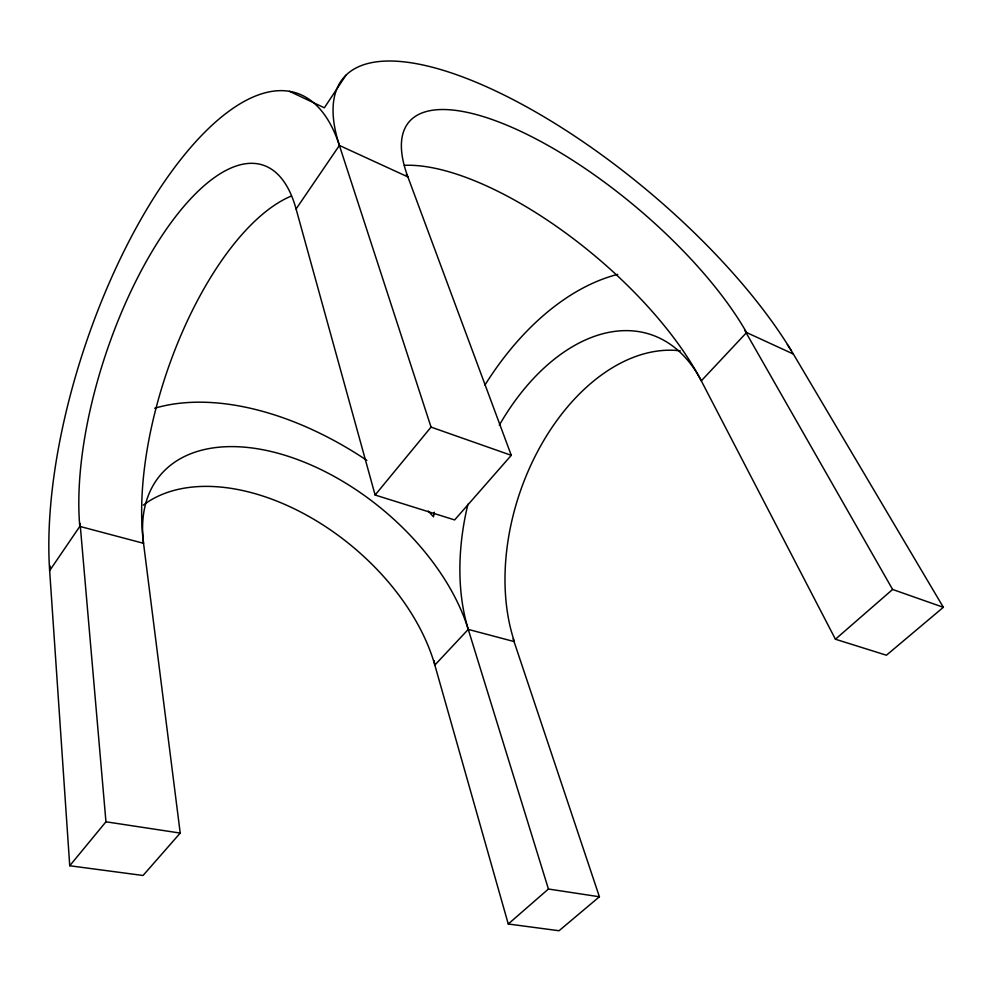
<?xml version="1.0" encoding="UTF-8"?>
<svg xmlns="http://www.w3.org/2000/svg" width="993" height="993" viewBox="0 0 993 993"><rect width="100%" height="100%" fill="white"/><g stroke="black" fill="none" stroke-linecap="round" stroke-linejoin="round"><path stroke-width="1.49" d="M291.098 196.155A223.611 96.036 -71.6 0 0 143.538 543.308L180.217 833.077L143.042 875.491L69.733 865.759L105.953 821.794L80.061 523.348M50.122 566.022L49.65 570.652L69.733 865.759M434.251 512.227L433.482 516.782L428.268 511.085M345.986 75.195L324.351 107.803L289.459 91.306M296.088 208.977L375.118 495.023L454.645 519.935L511.271 455.328L407.887 176.915L339.395 145.437L296.088 208.977A229.83 89.705 -71.6 0 0 164.553 231.841A229.83 89.705 -71.6 0 0 79.8 526.402L49.65 570.652A308.451 121.171 -71.6 0 1 163.411 183.159A308.451 121.171 -71.6 0 1 339.395 145.437A306.676 109.255 40 0 1 490.815 88.712A306.676 109.255 40 0 1 793.345 354.029L943.35 607.306L886.426 655.219L835.423 639.231L701.306 380.84A222.655 87.818 40 0 0 404.412 165.334M375.118 495.023L431.049 427.114L339.395 145.437M467.939 504.208A192.419 120.563 -71.4 0 0 468.262 629.401L434.835 665.062L508.255 923.999L559.034 930.739L599.4 896.766L513.133 638.834M793.345 354.029L746.587 332.543L701.306 380.84A192.419 120.563 -71.4 0 0 499.33 425.165M508.255 923.999L548.434 889.02L599.4 896.766M835.423 639.231L892.608 589.457L943.35 607.306M105.953 821.794L180.217 833.077M79.8 526.402L143.538 543.308A193.25 116.032 39.7 0 1 276.538 452.858A193.25 116.032 39.7 0 1 468.262 629.401L514.386 641.639A188.049 123.02 -71.3 0 1 541.669 444.094A188.049 123.02 -71.3 0 1 680.255 350.827M431.049 427.114L511.271 455.328M744.626 330.16L892.608 589.457M406.298 174.272L407.887 176.915A228.452 80.843 40 0 1 517.961 130.058A228.452 80.843 40 0 1 746.587 332.543M468.262 629.401L548.434 889.02M434.053 660.519L434.835 665.062A189.092 119.048 39.7 0 0 306.179 514.957A189.092 119.048 39.7 0 0 143.302 505.127M787.325 344.633A251.837 165.471 -71.3 0 1 790.838 349.921M484.932 385.048A257.733 162.219 -71.3 0 1 617.745 274.366M154.697 408.235A258.912 156.199 39.7 0 1 366.839 460.367"/></g></svg>
